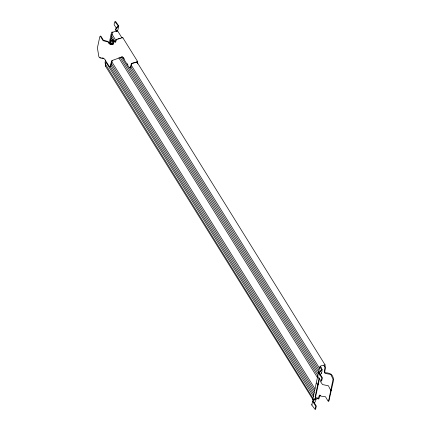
<?xml version="1.0" encoding="UTF-8"?>
<svg xmlns="http://www.w3.org/2000/svg" width="431" height="431" viewBox="0 0 431 431"><rect width="100%" height="100%" fill="white"/><g stroke="black" fill="none" stroke-linecap="round" stroke-linejoin="round"><path stroke-width="0.65" d="M105.6 59.99L105.04 62.614L105.466 64.569M109.113 43.59L111.505 32.444L111.834 32.088L112.335 32.514M113.682 42.922L113.375 44.339L112.34 44.63C110.772 44.161 110.336 41.915 111.004 40.584L112.044 40.293L113.014 40.902L113.682 42.922L112.642 43.213L112.34 44.63M115.039 21.911L115.4 21.55L115.971 21.949L118.751 25.984L117.943 29.755L116.844 31.156M137.532 63.836L137.71 61.692L122.749 37.605L116.51 39.345L115.109 42.233L113.973 41.694L112.281 39.787L111.699 40.137M312.577 401.229L315.815 406.234L315.126 409.45L311.769 405L312.744 400.792L315.433 398.002L315.174 396.595L319.193 377.842M319.565 378.326L315.681 396.455C316.419 398.594 315.918 401.433 314.199 402.985M319.818 375.164C322.447 373.084 322.997 368.629 320.276 366.312M111.774 43.822L111.133 44.63L109.614 44.064L107.459 41.495L103.128 40.729L100.283 36.156L99.809 36.71L97.411 47.884L98.839 56.655C99.469 59.02 102.767 57.571 104.297 58.745L109.598 66.897L110.277 66.342L111.731 60.674L122.479 56.736M118.751 25.984L115.783 29.324L117.011 31.49M318.003 376.279L317.97 377.184L321.192 381.166L321.882 377.949L318.638 372.944L321.499 369.717L320.082 366.959M311.769 405L311.936 404.564M322.14 369.593L319.279 372.788L322.366 377.777L321.677 380.993M316.074 397.878L313.218 401.072L316.3 406.056L315.611 409.278M318.094 398.319L315.045 399.521M328.848 401.196L333.589 380.094C333.071 374.329 330.512 372.912 325.055 372.75C323.977 370.773 326.445 368.424 325.06 366.415M130.313 67.861L130.841 67.295L131.784 63.599L136.961 62.048L137.387 62.285M112.238 60.534L110.783 66.202L110.104 66.757M116.268 41.064L112.006 34.2C111.985 31.264 115.632 31.582 117.663 30.967L121.925 37.831M115.152 41.807L111.602 36.085L112.006 34.2M112.259 39.69L111.198 37.971L111.602 36.085M111.505 41.004L110.794 39.857L111.198 37.971M111.451 43.461L110.39 41.742L110.794 39.857M105.94 62.484L105.536 64.37L312.976 398.325L313.488 396.498L106.091 62.355M131.186 65.081L319.441 368.155C319.419 365.219 323.072 365.531 325.103 364.917L324.861 366.733M130.782 66.967L319.037 370.04L319.441 368.155M129.311 67.139L318.633 371.926L319.037 370.04M121.45 57.016L318.229 373.812L318.633 371.926M119.98 57.183L317.825 375.697L318.229 373.812M118.864 57.926L317.421 377.583L317.825 375.697M111.467 61.234L314.996 388.897L317.421 377.583M111.063 63.12L314.592 390.782L314.996 388.897M110.659 65.006L314.188 392.668L314.592 390.782M109.9 66.32L313.784 394.554L314.188 392.668M313.38 396.439L313.784 394.554M116.823 39.517L117.194 39.302M112.049 44.361L110.12 43.924L107.965 41.354L103.634 40.589L100.789 36.015M118.396 38.962L120.201 38.461M111.004 40.584L111.979 41.187L113.014 40.902M318.229 384.576L317.722 384.716L316.666 383.024M331.364 390.464L330.841 390.572L328.406 385.772L322.517 384.56L320.357 381.365M137.71 61.692L131.471 63.427L130.334 67.435L129.806 68.001L129.004 67.328L122.937 57.56L121.973 56.876M105.536 64.37L105.342 65.846L105.767 66.083M105.444 66.056L313.202 400.033M101.824 57.964L103.704 58.233M99.992 57.56L100.574 57.786M115.616 42.087L114.479 41.548L112.787 39.647M110.39 41.742L110.088 43.687M312.976 398.325L312.884 400.011M320.201 395.378L320.675 395.658M320.077 395.173L319.743 395.146L319.015 398.54L318.692 398.912L318.186 398.47M112.34 31.948L112.841 32.368M116.564 28.441L114.231 24.923L114.15 23.969L114.915 21.722L118.126 25.688L115.244 29.48L116.505 31.63M136.843 61.843L325.103 364.917M323.907 365.52L324.936 367.551L324.252 371.905L324.548 372.89L325.491 373.451L330.83 374.458L333.055 379.232L328.616 400.943L328.32 401.309L327.889 400.852L325.491 396.768L320.637 396.078L319.371 395.157L318.186 399.052L317.033 397.571M123.271 57.415L124.338 59.133M127.183 63.707L127.888 64.849M313.208 399.009L313.903 400.13M112.642 43.213L111.979 41.187M122.749 37.605L122.932 38.057M321.23 372.928L321.332 373.365"/></g></svg>
